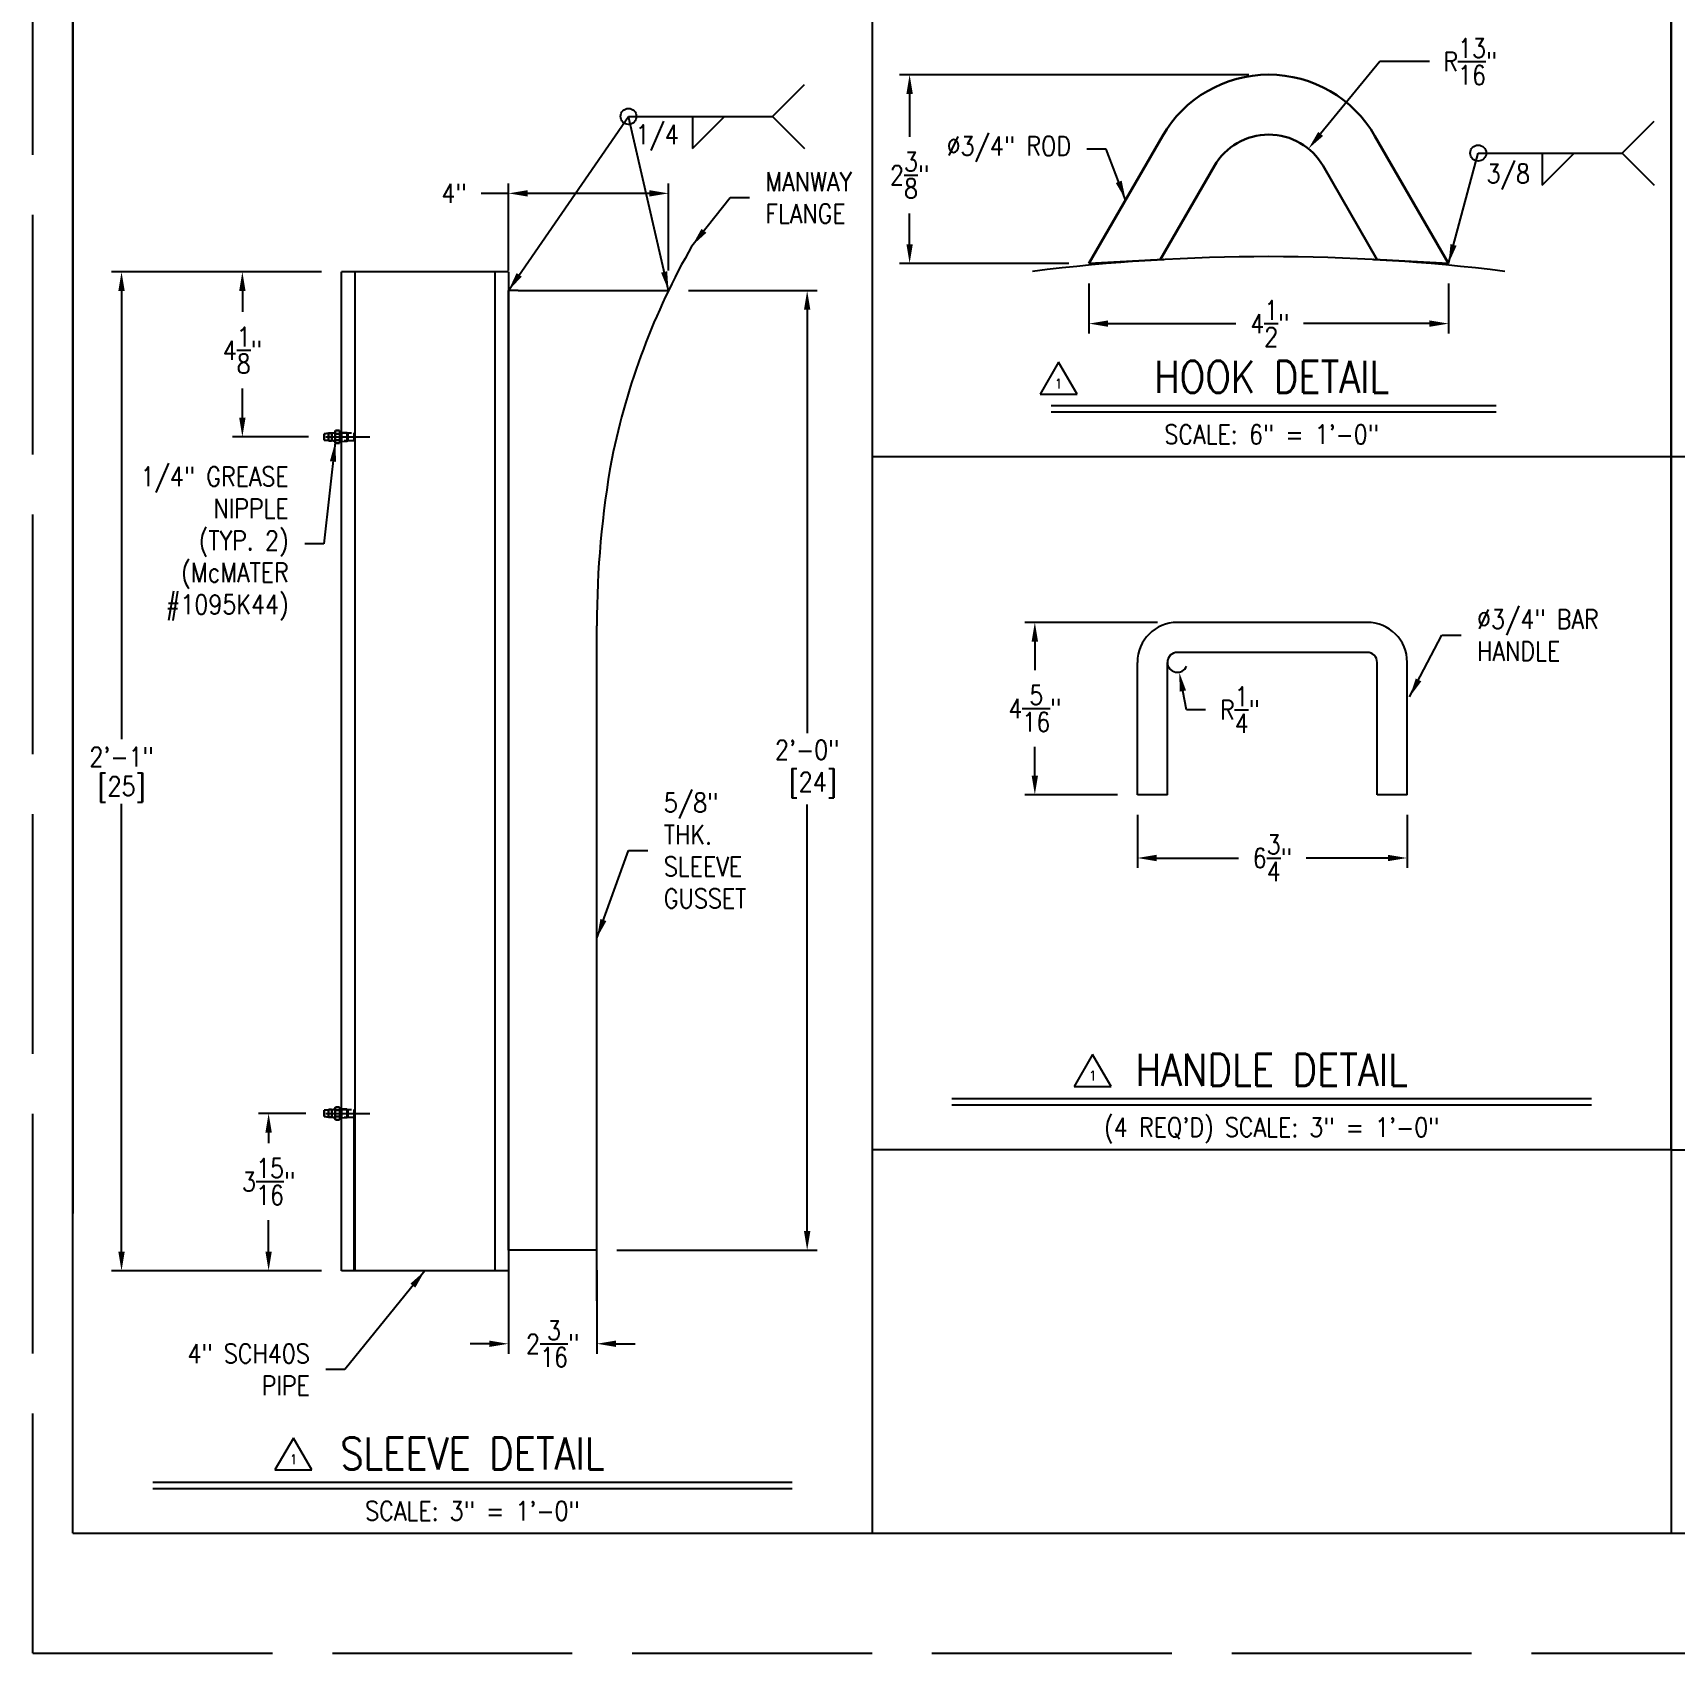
# Model space of a CAD drawing. Extents: x -189 to 279, y 9 to 246.
# Drawn here: x -9 to 114.2, y 9 to 130.7 of the extents above; entities that cross this region are included whole.
import ezdxf
from ezdxf.enums import TextEntityAlignment as Align

# ---------------------------------------------------------------- set-up
doc = ezdxf.new("R2010")
doc.units = 0
doc.header["$LTSCALE"] = 3
doc.header["$MEASUREMENT"] = 0
doc.header["$PDMODE"] = 33
doc.header["$PDSIZE"] = -0.5
for name, pattern in [('AM_ISO02W050', [7.5, 6, -1.5]), ('CENTER', [2, 1.25, -0.25, 0.25, -0.25]), ('HIDDEN', [0.375, 0.25, -0.125])]:
    doc.linetypes.add(name, pattern=pattern)
doc.layers.get('0').update_dxf_attribs({"linetype": 'CONTINUOUS'})
doc.layers.get('Defpoints').update_dxf_attribs({"linetype": 'CONTINUOUS'})
for name, color, linetype, lineweight in [('AM_0', 7, 'CONTINUOUS', 30), ('AM_3', 6, 'HIDDEN', 25), ('AM_7', 142, 'CENTER', 25)]:
    doc.layers.add(name, color=color, linetype=linetype, lineweight=lineweight)
for name, color, linetype in [('COVER', 3, 'CONTINUOUS'), ('DIM', 1, 'CONTINUOUS'), ('EXTERNALS', 3, 'CONTINUOUS'), ('HANDLE', 2, 'CONTINUOUS'), ('PIVOT', 30, 'CONTINUOUS'), ('TEXT', 4, 'CONTINUOUS')]:
    doc.layers.add(name, color=color, linetype=linetype)
doc.styles.add('ROMANS', font='ROMANS.shx', dxfattribs={"width": 0.85, "height": 1.44})
doc.styles.get("Standard").update_dxf_attribs({"font": 'sanss___.ttf'})
doc.dimstyles.get("Standard").update_dxf_attribs({"dimtxt": 0.18, "dimasz": 0.18, "dimexe": 0.18, "dimexo": 0.0625, "dimgap": 0.09, "dimtad": 0, "dimtih": 1, "dimtoh": 1, "dimdec": 4, "dimzin": 0, "dimdsep": 46, "dimtxsty": 'Standard', "dimcen": 0.09, "dimadec": 0, "dimazin": 0, "dimtfac": 1, "dimtdec": 4, "dimtofl": 0, "dimtmove": 0, "dimatfit": 3, "dimfxl": 1, "dimtolj": 1, "dimtzin": 0, "dimarcsym": 0})

# ---------------------------------------------------------------- blocks, each defined once
blk = doc.blocks.new('*D37')
at = {"layer": 'Defpoints', "color": 0, "transparency": 16777216}
for p in [(73.92, 73.45), (94.17, 73.45), (73.92, 68.7)]:
    blk.add_point(p, dxfattribs=at)
at = {"layer": 'DIM', "color": 0, "lineweight": -2, "transparency": 16777216}
for p, q in [((73.92, 71.95), (73.92, 67.95)), ((94.17, 71.95), (94.17, 67.95)), ((75.36, 68.7), (81.51, 68.7)), ((92.73, 68.7), (86.59, 68.7))]:
    blk.add_line(p, q, dxfattribs=at)
at = {"layer": 'DIM', "color": 0, "transparency": 16777216}
for points in [[(75.36, 68.94), (75.36, 68.46), (73.92, 68.7)], [(92.73, 68.94), (92.73, 68.46), (94.17, 68.7)]]:
    blk.add_solid(points, dxfattribs=at)
at = {"layer": 'DIM', "color": 0, "transparency": 16777216, "insert": (84.05, 68.7), "char_height": 1.44, "attachment_point": 5, "style": 'ROMANS'}
blk.add_mtext('\\A1;6{\\H1x;\\S3/4;}"', dxfattribs=at)
blk = doc.blocks.new('*D38')
at = {"layer": 'Defpoints', "color": 0, "transparency": 16777216}
for p in [(76.92, 86.39), (66.22, 73.45), (73.92, 73.45)]:
    blk.add_point(p, dxfattribs=at)
at = {"layer": 'DIM', "color": 0, "lineweight": -2, "transparency": 16777216}
for p, q in [((75.42, 86.39), (65.47, 86.39)), ((66.22, 84.95), (66.22, 82.8)), ((66.22, 74.89), (66.22, 77.04)), ((72.42, 73.45), (65.47, 73.45))]:
    blk.add_line(p, q, dxfattribs=at)
at = {"layer": 'DIM', "color": 0, "transparency": 16777216}
for points in [[(65.98, 84.95), (66.46, 84.95), (66.22, 86.39)], [(65.98, 74.89), (66.46, 74.89), (66.22, 73.45)]]:
    blk.add_solid(points, dxfattribs=at)
at = {"layer": 'DIM', "color": 0, "transparency": 16777216, "insert": (66.22, 79.92), "char_height": 1.44, "attachment_point": 5, "style": 'ROMANS'}
blk.add_mtext('\\A1;4{\\H1x;\\S5/16;}"', dxfattribs=at)
blk = doc.blocks.new('*D79')
at = {"layer": 'Defpoints', "color": 0, "transparency": 16777216}
for p in [(76.92, 83.39), (77.06, 82.65)]:
    blk.add_point(p, dxfattribs=at)
at = {"layer": 'DIM', "color": 0, "lineweight": -2, "transparency": 16777216}
for p, q in [((77.6, 79.82), (77.33, 81.24)), ((79.04, 79.82), (77.6, 79.82))]:
    blk.add_line(p, q, dxfattribs=at)
blk.add_arc((76.92, 83.39), 0.75, 180, 338.1211, dxfattribs=at)
at = {"layer": 'DIM', "color": 0, "transparency": 16777216}
blk.add_solid([(77.57, 81.28), (77.1, 81.19), (77.06, 82.65)], dxfattribs=at)
at = {"layer": 'DIM', "color": 0, "transparency": 16777216, "insert": (81.61, 79.82), "char_height": 1.44, "attachment_point": 5, "style": 'ROMANS'}
blk.add_mtext('\\A1;R{\\H1x;\\S1/4;}"', dxfattribs=at)
blk = doc.blocks.new('*D89')
at = {"layer": 'Defpoints', "color": 0, "transparency": 16777216}
for p in [(86.76, 121.95), (83.78, 118.3)]:
    blk.add_point(p, dxfattribs=at)
at = {"layer": 'DIM', "color": 0, "lineweight": -2, "transparency": 16777216}
for p, q in [((92.12, 128.49), (87.67, 123.06)), ((95.86, 128.49), (92.12, 128.49))]:
    blk.add_line(p, q, dxfattribs=at)
at = {"layer": 'DIM', "color": 0, "transparency": 16777216}
blk.add_solid([(87.49, 123.21), (87.86, 122.91), (86.76, 121.95)], dxfattribs=at)
at = {"layer": 'DIM', "color": 0, "transparency": 16777216, "insert": (98.9, 128.49), "char_height": 1.44, "attachment_point": 5, "style": 'ROMANS'}
blk.add_mtext('\\A1;R{\\H1x;\\S13/16;}"', dxfattribs=at)
blk = doc.blocks.new('*D90')
at = {"layer": 'Defpoints', "color": 0, "transparency": 16777216}
for p in [(83.78, 127.51), (56.82, 113.34), (70.28, 113.34)]:
    blk.add_point(p, dxfattribs=at)
at = {"layer": 'DIM', "color": 0, "lineweight": -2, "transparency": 16777216}
for p, q in [((82.28, 127.51), (56.07, 127.51)), ((56.82, 126.07), (56.82, 122.85)), ((56.82, 114.78), (56.82, 117.09)), ((68.78, 113.34), (56.07, 113.34))]:
    blk.add_line(p, q, dxfattribs=at)
at = {"layer": 'DIM', "color": 0, "transparency": 16777216}
for points in [[(56.58, 126.07), (57.06, 126.07), (56.82, 127.51)], [(56.58, 114.78), (57.06, 114.78), (56.82, 113.34)]]:
    blk.add_solid(points, dxfattribs=at)
at = {"layer": 'DIM', "color": 0, "transparency": 16777216, "insert": (56.82, 119.97), "char_height": 1.44, "attachment_point": 5, "style": 'ROMANS'}
blk.add_mtext('\\A1;2{\\H1x;\\S3/8;}"', dxfattribs=at)
blk = doc.blocks.new('*D91')
at = {"layer": 'Defpoints', "color": 0, "transparency": 16777216}
for p in [(70.28, 113.34), (97.28, 113.34), (97.28, 108.82)]:
    blk.add_point(p, dxfattribs=at)
at = {"layer": 'DIM', "color": 0, "lineweight": -2, "transparency": 16777216}
for p, q in [((70.28, 111.84), (70.28, 108.07)), ((97.28, 111.84), (97.28, 108.07)), ((71.72, 108.82), (81.32, 108.82)), ((95.84, 108.82), (86.4, 108.82))]:
    blk.add_line(p, q, dxfattribs=at)
at = {"layer": 'DIM', "color": 0, "transparency": 16777216}
for points in [[(71.72, 109.06), (71.72, 108.58), (70.28, 108.82)], [(95.84, 109.06), (95.84, 108.58), (97.28, 108.82)]]:
    blk.add_solid(points, dxfattribs=at)
at = {"layer": 'DIM', "color": 0, "transparency": 16777216, "insert": (83.86, 108.82), "char_height": 1.44, "attachment_point": 5, "style": 'ROMANS'}
blk.add_mtext('\\A1;4{\\H1x;\\S1/2;}"', dxfattribs=at)
blk = doc.blocks.new('*D93')
at = {"layer": 'Defpoints', "color": 0, "transparency": 16777216}
for p in [(26.7, 39.25), (33.34, 39.25), (33.34, 32.23)]:
    blk.add_point(p, dxfattribs=at)
at = {"layer": 'DIM', "color": 0, "lineweight": -2, "transparency": 16777216}
for p, q in [((26.7, 37.75), (26.7, 31.48)), ((33.34, 37.75), (33.34, 31.48)), ((25.26, 32.23), (23.82, 32.23)), ((34.78, 32.23), (36.22, 32.23))]:
    blk.add_line(p, q, dxfattribs=at)
at = {"layer": 'DIM', "color": 0, "transparency": 16777216}
for points in [[(25.26, 32.47), (25.26, 31.99), (26.7, 32.23)], [(34.78, 32.47), (34.78, 31.99), (33.34, 32.23)]]:
    blk.add_solid(points, dxfattribs=at)
at = {"layer": 'DIM', "color": 0, "transparency": 16777216, "insert": (30.02, 32.23), "char_height": 1.44, "attachment_point": 5, "style": 'ROMANS'}
blk.add_mtext('\\A1;2{\\H1x;\\S3/16;}"', dxfattribs=at)
blk = doc.blocks.new('*D94')
at = {"layer": 'Defpoints', "color": 0, "transparency": 16777216}
for p in [(38.72, 111.3), (33.34, 39.25), (49.13, 39.25)]:
    blk.add_point(p, dxfattribs=at)
at = {"layer": 'DIM', "color": 0, "lineweight": -2, "transparency": 16777216}
for p, q in [((40.22, 111.3), (49.88, 111.3)), ((49.13, 109.86), (49.13, 78.06)), ((49.13, 40.69), (49.13, 72.71)), ((34.84, 39.25), (49.88, 39.25))]:
    blk.add_line(p, q, dxfattribs=at)
at = {"layer": 'DIM', "color": 0, "transparency": 16777216}
for points in [[(48.89, 109.86), (49.37, 109.86), (49.13, 111.3)], [(48.89, 40.69), (49.37, 40.69), (49.13, 39.25)]]:
    blk.add_solid(points, dxfattribs=at)
at = {"layer": 'DIM', "color": 0, "transparency": 16777216, "insert": (49.13, 75.38), "char_height": 1.44, "attachment_point": 5, "style": 'ROMANS'}
blk.add_mtext('\\A1;2\'-0"\\P [24]', dxfattribs=at)
blk = doc.blocks.new('*D96')
at = {"layer": 'Defpoints', "color": 0, "transparency": 16777216}
for p in [(8.7, 49.52), (13, 49.52), (14.18, 37.71)]:
    blk.add_point(p, dxfattribs=at)
at = {"layer": 'DIM', "color": 0, "lineweight": -2, "transparency": 16777216}
for p, q in [((11.5, 49.52), (7.95, 49.52)), ((8.7, 48.08), (8.7, 47.28)), ((8.7, 39.15), (8.7, 41.52)), ((12.68, 37.71), (7.95, 37.71))]:
    blk.add_line(p, q, dxfattribs=at)
at = {"layer": 'DIM', "color": 0, "transparency": 16777216}
for points in [[(8.46, 48.08), (8.94, 48.08), (8.7, 49.52)], [(8.46, 39.15), (8.94, 39.15), (8.7, 37.71)]]:
    blk.add_solid(points, dxfattribs=at)
at = {"layer": 'DIM', "color": 0, "transparency": 16777216, "insert": (8.7, 44.4), "char_height": 1.44, "attachment_point": 5, "style": 'ROMANS'}
blk.add_mtext('\\A1;3{\\H1x;\\S15/16;}"', dxfattribs=at)
blk = doc.blocks.new('*D97')
at = {"layer": 'Defpoints', "color": 0, "transparency": 16777216}
for p in [(14.18, 112.71), (6.73, 100.31), (13.2, 100.31)]:
    blk.add_point(p, dxfattribs=at)
at = {"layer": 'DIM', "color": 0, "lineweight": -2, "transparency": 16777216}
for p, q in [((12.68, 112.71), (5.98, 112.71)), ((6.73, 111.27), (6.73, 109.7)), ((6.73, 101.75), (6.73, 103.94)), ((11.7, 100.31), (5.98, 100.31))]:
    blk.add_line(p, q, dxfattribs=at)
at = {"layer": 'DIM', "color": 0, "transparency": 16777216}
for points in [[(6.49, 111.27), (6.97, 111.27), (6.73, 112.71)], [(6.49, 101.75), (6.97, 101.75), (6.73, 100.31)]]:
    blk.add_solid(points, dxfattribs=at)
at = {"layer": 'DIM', "color": 0, "transparency": 16777216, "insert": (6.73, 106.82), "char_height": 1.44, "attachment_point": 5, "style": 'ROMANS'}
blk.add_mtext('\\A1;4{\\H1x;\\S1/8;}"', dxfattribs=at)
blk = doc.blocks.new('*D98')
at = {"layer": 'Defpoints', "color": 0, "transparency": 16777216}
for p in [(38.72, 118.6), (26.7, 111.3), (38.72, 111.3)]:
    blk.add_point(p, dxfattribs=at)
at = {"layer": 'DIM', "color": 0, "lineweight": -2, "transparency": 16777216}
for p, q in [((26.7, 118.6), (24.65, 118.6)), ((26.7, 112.8), (26.7, 119.35)), ((37.28, 118.6), (28.14, 118.6)), ((38.72, 112.8), (38.72, 119.35))]:
    blk.add_line(p, q, dxfattribs=at)
at = {"layer": 'DIM', "color": 0, "transparency": 16777216}
for points in [[(28.14, 118.84), (28.14, 118.36), (26.7, 118.6)], [(37.28, 118.84), (37.28, 118.36), (38.72, 118.6)]]:
    blk.add_solid(points, dxfattribs=at)
at = {"layer": 'DIM', "color": 0, "transparency": 16777216, "insert": (22.61, 118.6), "char_height": 1.44, "attachment_point": 5, "style": 'ROMANS'}
blk.add_mtext('\\A1;4"', dxfattribs=at)
blk = doc.blocks.new('*D99')
at = {"layer": 'Defpoints', "color": 0, "transparency": 16777216}
for p in [(14.18, 112.71), (-2.34, 37.71), (14.18, 37.71)]:
    blk.add_point(p, dxfattribs=at)
at = {"layer": 'DIM', "color": 0, "lineweight": -2, "transparency": 16777216}
for p, q in [((12.68, 112.71), (-3.09, 112.71)), ((-2.34, 111.27), (-2.34, 77.62)), ((-2.34, 39.15), (-2.34, 72.76)), ((12.68, 37.71), (-3.09, 37.71))]:
    blk.add_line(p, q, dxfattribs=at)
at = {"layer": 'DIM', "color": 0, "transparency": 16777216}
for points in [[(-2.58, 111.27), (-2.1, 111.27), (-2.34, 112.71)], [(-2.58, 39.15), (-2.1, 39.15), (-2.34, 37.71)]]:
    blk.add_solid(points, dxfattribs=at)
at = {"layer": 'DIM', "color": 0, "transparency": 16777216, "char_height": 1.44, "attachment_point": 5, "style": 'ROMANS'}
for s, insert in [('\\A1;2\'-1"', (-2.34, 76.29)), ('\\A1;[25]', (-2.34, 73.85))]:
    blk.add_mtext(s, dxfattribs=dict(at, insert=insert))

msp = doc.modelspace()

# ---------------------------------------------------------------- linework, layer by layer
for p, q in [((-6, 18), (-6, 222)), ((-6, 222), (-6, 42)), ((114, 46.8), (114, 222)), ((54, 134.88749), (54, 18)), ((114, 132), (114, 18)), ((114, 98.8269), (54, 98.8269)), ((205.57776, 98.8269), (114, 98.8269)), ((114, 46.8), (54, 46.8)), ((114, 46.8), (270, 46.8)), ((-6, 18), (270, 18))]:
    msp.add_line(p, q)
at = {"layer": 'AM_0'}
for p, q in [((70.27599, 113.3379), (75.79946, 122.90483)), ((91.75615, 122.90483), (97.27961, 113.3379)), ((75.63315, 113.61679), (79.69657, 120.65483)), ((87.85903, 120.65483), (91.92245, 113.61679)), ((75.88738, 113.63198), (70.29009, 113.33864)), ((75.88738, 113.63198), (75.90148, 113.63272)), ((91.66822, 113.63198), (91.65412, 113.63272)), ((91.66822, 113.63198), (97.26552, 113.33864)), ((70.27599, 113.3379), (70.29009, 113.33864)), ((97.27961, 113.3379), (97.26552, 113.33864)), ((12.86899, 100.54723), (13.1997, 100.58385)), ((12.86899, 100.54723), (12.86899, 100.07479)), ((13.1997, 100.03818), (12.86899, 100.07479)), ((13.1997, 100.58385), (13.1997, 100.03818)), ((13.44773, 100.58385), (13.69576, 100.63286)), ((13.44773, 100.58385), (13.44773, 100.03818)), ((13.69576, 99.98916), (13.44773, 100.03818)), ((13.69576, 100.7244), (13.73268, 100.78835)), ((13.69576, 100.7244), (13.69576, 100.66901)), ((13.69576, 100.66901), (13.69576, 100.31101)), ((13.69576, 100.31101), (13.69576, 99.95301)), ((13.69576, 99.95301), (13.69576, 99.89762)), ((13.73268, 99.83367), (13.69576, 99.89762)), ((14.01317, 100.78835), (13.73268, 100.78835)), ((14.01317, 100.54968), (13.73268, 100.54968)), ((14.01317, 100.07234), (13.73268, 100.07234)), ((14.01317, 99.83367), (13.73268, 99.83367)), ((14.01317, 100.78835), (14.05009, 100.7244)), ((14.05009, 99.89762), (14.01317, 99.83367)), ((14.05009, 100.7244), (14.05009, 100.66901)), ((14.05009, 100.68306), (14.1682, 100.68306)), ((14.05009, 100.66901), (14.05009, 100.31101)), ((14.05009, 100.31101), (14.05009, 99.95301)), ((14.05009, 99.95301), (14.05009, 99.89762)), ((14.1682, 99.93896), (14.05009, 99.93896)), ((14.1682, 100.68306), (14.1682, 99.93896)), ((14.1682, 100.66534), (14.17648, 100.66508)), ((14.17648, 99.95694), (14.1682, 99.95668)), ((12.86899, 49.75983), (13.1997, 49.79644)), ((12.86899, 49.75983), (12.86899, 49.28739)), ((13.1997, 49.25077), (12.86899, 49.28739)), ((13.1997, 49.79644), (13.1997, 49.25077)), ((13.44773, 49.79644), (13.69576, 49.84546)), ((13.44773, 49.79644), (13.44773, 49.25077)), ((13.69576, 49.93699), (13.73268, 50.00095)), ((13.69576, 49.93699), (13.69576, 49.88161)), ((13.69576, 49.88161), (13.69576, 49.52361)), ((13.69576, 49.52361), (13.69576, 49.16561)), ((14.01317, 50.00095), (13.73268, 50.00095)), ((14.01317, 49.76228), (13.73268, 49.76228)), ((14.01317, 50.00095), (14.05009, 49.93699)), ((14.05009, 49.93699), (14.05009, 49.88161)), ((14.05009, 49.89566), (14.1682, 49.89566)), ((14.05009, 49.88161), (14.05009, 49.52361)), ((14.05009, 49.52361), (14.05009, 49.16561)), ((14.1682, 49.89566), (14.1682, 49.15156)), ((14.1682, 49.87794), (14.17648, 49.87768)), ((13.69576, 49.20176), (13.44773, 49.25077)), ((13.69576, 49.16561), (13.69576, 49.11022)), ((13.73268, 49.04627), (13.69576, 49.11022)), ((14.01317, 49.28494), (13.73268, 49.28494)), ((14.01317, 49.04627), (13.73268, 49.04627)), ((14.05009, 49.11022), (14.01317, 49.04627)), ((14.05009, 49.16561), (14.05009, 49.11022)), ((14.1682, 49.15156), (14.05009, 49.15156)), ((14.17648, 49.16954), (14.1682, 49.16928))]:
    msp.add_line(p, q, dxfattribs=at)
at = {"layer": 'AM_0', "flags": 128}
for points in [[(13.73268, 100.78835), (13.70282, 100.71964), (13.69576, 100.66901)], [(13.69576, 100.66901), (13.70718, 100.60432), (13.73268, 100.54968)], [(13.73268, 100.54968), (13.70282, 100.41227), (13.69576, 100.31101)], [(13.69576, 100.31101), (13.70718, 100.18163), (13.73268, 100.07234)], [(13.73268, 100.07234), (13.70282, 100.00364), (13.69576, 99.95301)], [(13.69576, 99.95301), (13.70718, 99.88832), (13.73268, 99.83367)], [(14.05009, 100.66901), (14.03868, 100.7337), (14.01317, 100.78835)], [(14.01317, 100.54968), (14.04304, 100.61838), (14.05009, 100.66901)], [(14.05009, 100.31101), (14.03868, 100.44039), (14.01317, 100.54968)], [(14.01317, 100.07234), (14.04304, 100.20975), (14.05009, 100.31101)], [(14.05009, 99.95301), (14.03868, 100.0177), (14.01317, 100.07234)], [(14.01317, 99.83367), (14.04304, 99.90238), (14.05009, 99.95301)], [(13.73268, 50.00095), (13.70282, 49.93224), (13.69576, 49.88161)], [(13.69576, 49.88161), (13.70718, 49.81692), (13.73268, 49.76228)], [(13.73268, 49.76228), (13.70282, 49.62487), (13.69576, 49.52361)], [(13.69576, 49.52361), (13.70718, 49.39423), (13.73268, 49.28494)], [(14.05009, 49.88161), (14.03868, 49.9463), (14.01317, 50.00095)], [(14.01317, 49.76228), (14.04304, 49.83098), (14.05009, 49.88161)], [(14.05009, 49.52361), (14.03868, 49.65299), (14.01317, 49.76228)], [(14.01317, 49.28494), (14.04304, 49.42235), (14.05009, 49.52361)], [(13.73268, 49.28494), (13.70282, 49.21624), (13.69576, 49.16561)], [(13.69576, 49.16561), (13.70718, 49.10092), (13.73268, 49.04627)], [(14.05009, 49.16561), (14.03868, 49.2303), (14.01317, 49.28494)], [(14.01317, 49.04627), (14.04304, 49.11498), (14.05009, 49.16561)]]:
    msp.add_lwpolyline(points, dxfattribs=at)
at = {"layer": 'AM_0'}
for centre, radius, start, end in [((83.7778, 118.29853), 9.2126, 30, 150), ((83.7778, 118.29853), 4.7126, 30, 150), ((13.32372, 100.17714), 0.4252, 73.0422367, 106.9577633), ((13.32372, 100.44489), 0.4252, 253.0422367, 286.9577633), ((13.32372, 49.38973), 0.4252, 73.0422367, 106.9577633), ((13.32372, 49.65748), 0.4252, 253.0422367, 286.9577633)]:
    msp.add_arc(centre, radius, start, end, dxfattribs=at)
at = {"layer": 'AM_3'}
for p, q in [((14.17648, 100.66508), (14.58162, 100.65242)), ((14.17648, 100.60865), (14.17648, 100.66462)), ((14.17648, 100.61251), (15.12158, 100.61251)), ((14.17648, 99.9574), (14.17648, 100.00996)), ((15.12138, 100.00951), (14.17648, 100.00951)), ((14.58162, 99.9696), (14.17648, 99.95694)), ((14.58162, 100.65242), (14.58162, 99.9696)), ((14.58162, 100.65242), (14.64064, 100.59152)), ((14.64064, 100.0305), (14.58162, 99.9696)), ((14.64064, 100.59152), (14.64064, 100.0305)), ((14.17648, 49.87768), (14.58162, 49.86502)), ((14.17648, 49.82125), (14.17648, 49.87722)), ((14.17648, 49.82511), (15.12158, 49.82511)), ((14.58162, 49.86502), (14.58162, 49.1822)), ((14.58162, 49.86502), (14.64064, 49.80412)), ((14.64064, 49.80412), (14.64064, 49.2431)), ((14.17648, 49.17), (14.17648, 49.22256)), ((15.12138, 49.22211), (14.17648, 49.22211)), ((14.58162, 49.1822), (14.17648, 49.16954)), ((14.64064, 49.2431), (14.58162, 49.1822))]:
    msp.add_line(p, q, dxfattribs=at)
at = {"layer": 'AM_3', "flags": 128}
for points in [[(14.1765, 100.00996), (14.17648, 100.00952), (14.17731, 100.02738), (14.17937, 100.07714), (14.18176, 100.15329), (14.18342, 100.24727), (14.18374, 100.31101)], [(14.18374, 100.31101), (14.18295, 100.41074), (14.18091, 100.49923), (14.17852, 100.56657), (14.17683, 100.60513), (14.17658, 100.6105), (14.17787, 100.58217), (14.18014, 100.52332), (14.1824, 100.44049), (14.18366, 100.34303), (14.18337, 100.24456)], [(15.12138, 100.00992), (15.12136, 100.00952), (15.12234, 100.02729), (15.12476, 100.07695), (15.12757, 100.15303), (15.12953, 100.24699), (15.12992, 100.31101)], [(15.12992, 100.31101), (15.12898, 100.41072), (15.12658, 100.49918), (15.12377, 100.56653), (15.12178, 100.60511), (15.12147, 100.61051), (15.12299, 100.58222), (15.12567, 100.52343), (15.12834, 100.44062), (15.12982, 100.34316), (15.12948, 100.24451)], [(14.1765, 49.22256), (14.17648, 49.22212), (14.17731, 49.23998), (14.17937, 49.28973), (14.18176, 49.36588), (14.18342, 49.45987), (14.18374, 49.52361)], [(14.18374, 49.52361), (14.18295, 49.62334), (14.18091, 49.71183), (14.17852, 49.77917), (14.17683, 49.81772), (14.17658, 49.8231), (14.17787, 49.79477), (14.18014, 49.73592), (14.1824, 49.65309), (14.18366, 49.55563), (14.18337, 49.45716)], [(15.12138, 49.22252), (15.12136, 49.22212), (15.12234, 49.23989), (15.12476, 49.28955), (15.12757, 49.36562), (15.12953, 49.45958), (15.12992, 49.52361)], [(15.12992, 49.52361), (15.12898, 49.62332), (15.12658, 49.71178), (15.12377, 49.77913), (15.12178, 49.81771), (15.12147, 49.82311), (15.12299, 49.79482), (15.12567, 49.73603), (15.12834, 49.65321), (15.12982, 49.55576), (15.12948, 49.4571)]]:
    msp.add_lwpolyline(points, dxfattribs=at)
at = {"layer": 'AM_7'}
for p, q in [((13.00264, 100.31101), (16.31102, 100.31101)), ((13.00264, 49.52361), (16.31102, 49.52361))]:
    msp.add_line(p, q, dxfattribs=at)
at = {"layer": 'COVER'}
msp.add_line((33.34202, 35.44874), (33.34202, 86.13778), dxfattribs=at)
for centre, radius, start, end in [((83.7778, -27.88129), 141.73228, 82.8166688, 97.1833312), ((104.20817, 86.13778), 70.86614, 169.8106557, 180)]:
    msp.add_arc(centre, radius, start, end, dxfattribs=at)
at = {"layer": 'Defpoints', "linetype": 'AM_ISO02W050'}
for q in [(-9, 225), (279, 9)]:
    msp.add_line((-9, 9), q, dxfattribs=at)
at = {"layer": 'DIM'}
for p, q in [((46.51818, 124.37875), (48.91818, 126.77875)), ((35.71692, 124.37875), (46.51818, 124.37875)), ((40.51692, 124.37875), (40.51692, 121.97875)), ((40.51692, 121.97875), (42.91692, 124.37875)), ((46.51818, 124.37875), (48.91818, 121.97875)), ((110.30624, 121.62424), (112.70624, 124.02424)), ((99.50498, 121.62424), (110.30624, 121.62424)), ((104.30498, 121.62424), (104.30498, 119.22424)), ((104.30498, 119.22424), (106.70498, 121.62424)), ((110.30624, 121.62424), (112.70624, 119.22424)), ((67.45431, 102.6669), (100.85629, 102.6669)), ((67.45431, 102.1869), (100.85629, 102.1869)), ((60, 50.64), (108, 50.64)), ((60, 50.16), (108, 50.16)), ((0, 21.84), (48, 21.84)), ((0, 21.36), (48, 21.36))]:
    msp.add_line(p, q, dxfattribs=at)
for centre in [(35.71692, 124.37875), (99.50498, 121.62424)]:
    msp.add_circle(centre, 0.6, dxfattribs=at)
at = {"layer": 'EXTERNALS'}
for p, q in [((27.43086, 111.29526), (26.69616, 111.29526)), ((26.69616, 39.24802), (26.69616, 111.29526)), ((27.43086, 111.29526), (27.63542, 111.29526)), ((27.63542, 111.29526), (38.71581, 111.29526)), ((27.43086, 39.24802), (26.69616, 39.24802)), ((27.63542, 39.24802), (27.43086, 39.24802)), ((33.34202, 39.24802), (27.63542, 39.24802))]:
    msp.add_line(p, q, dxfattribs=at)
msp.add_arc((87.43444, 87.83808), 54.07166, 150.2633429, 168.4395594, dxfattribs=at)
at = {"layer": 'HANDLE'}
for p, q in [((91.17143, 86.38839), (76.92143, 86.38839)), ((91.17143, 84.13839), (76.92143, 84.13839)), ((73.92143, 73.45089), (73.92143, 83.38839)), ((76.17143, 73.45089), (76.17143, 83.38839)), ((91.92143, 73.45089), (91.92143, 83.38839)), ((94.17143, 73.45089), (94.17143, 83.38839)), ((76.17143, 73.45089), (73.92143, 73.45089)), ((94.17143, 73.45089), (91.92143, 73.45089))]:
    msp.add_line(p, q, dxfattribs=at)
for centre, radius, start, end in [((76.92143, 83.38839), 3, 90, 180), ((91.17143, 83.38839), 3, 0, 90), ((76.92143, 83.38839), 0.75, 90, 180), ((91.17143, 83.38839), 0.75, 0, 90)]:
    msp.add_arc(centre, radius, start, end, dxfattribs=at)
at = {"layer": 'PIVOT'}
for p, q in [((14.17648, 100.66462), (14.17648, 112.71259)), ((26.69616, 112.71259), (14.17648, 112.71259)), ((15.18632, 37.71259), (15.18632, 112.71259)), ((25.68632, 112.71259), (25.68632, 37.71259)), ((26.69616, 112.71259), (26.69616, 37.71259)), ((14.17648, 49.87722), (14.17648, 99.9574)), ((14.17648, 37.71259), (14.17648, 49.17)), ((15.12136, 37.71259), (15.12136, 49.22252)), ((26.69616, 37.71259), (14.17648, 37.71259))]:
    msp.add_line(p, q, dxfattribs=at)
at = {"layer": 'TEXT'}
for p, q in [((68.0041, 105.91563), (66.61846, 103.51563)), ((69.38974, 103.51563), (68.0041, 105.91563)), ((66.61846, 103.51563), (69.38974, 103.51563)), ((70.56142, 53.95357), (69.17578, 51.55357)), ((71.94706, 51.55357), (70.56142, 53.95357)), ((69.17578, 51.55357), (71.94706, 51.55357)), ((10.56142, 25.15357), (9.17578, 22.75357)), ((11.94706, 22.75357), (10.56142, 25.15357)), ((9.17578, 22.75357), (11.94706, 22.75357))]:
    msp.add_line(p, q, dxfattribs=at)

# ---------------------------------------------------------------- texts
at = {"layer": 'DIM', "style": 'ROMANS', "width": 0.85}
for s, p in [('1/4', (36.24061, 122.30069)), ('3/8', (100.13131, 119.36204))]:
    msp.add_text(s, height=1.44, dxfattribs=at).set_placement(p)
for s, height, p in [('HOOK DETAIL', 2.4, (84, 103.6269)), ('SCALE: 6" = 1\'-0"', 1.44, (84, 99.7869)), ('HANDLE DETAIL', 2.4, (84, 51.6)), ('(4 REQ\'D) SCALE: 3" = 1\'-0"', 1.44, (84, 47.76)), ('SLEEVE DETAIL', 2.4, (24, 22.8)), ('SCALE: 3" = 1\'-0"', 1.44, (24, 18.96))]:
    msp.add_text(s, height=height, dxfattribs=at).set_placement(p, align=Align.CENTER)
at = {"layer": 'DIM', "char_height": 1.44, "style": 'ROMANS'}
for s, insert, attachment_point in [('%%C3/4" ROD', (68.93204, 121.91604), 6), ('MANWAY\\PFLANGE', (45.98798, 118.27956), 4), ('1/4" GREASE\\PNIPPLE\\P(TYP. 2)\\P(McMATER\\P#1095K44)', (10.20758, 92.29872), 6), ('%%C3/4" BAR\\PHANDLE', (99.41747, 85.43076), 4), ('5/8"\\PTHK.\\PSLEEVE\\PGUSSET', (38.36943, 69.25618), 4), ('4" SCH40S\\PPIPE', (11.78961, 30.29067), 6)]:
    msp.add_mtext(s, dxfattribs=dict(at, insert=insert, attachment_point=attachment_point))
at = {"layer": 'TEXT', "style": 'ROMANS', "width": 0.85}
for p in [(68.0041, 104.31563), (70.56142, 52.35357), (10.56142, 23.55357)]:
    msp.add_text('1', height=0.72, dxfattribs=at).set_placement(p, align=Align.MIDDLE_CENTER)

# ---------------------------------------------------------------- dimensions: what is measured, and where the dimension line sits
at = {"layer": 'DIM'}
dim = msp.add_radius_dim(center=(83.7778, 118.29853), mpoint=(86.76155, 121.94625), dimstyle='Standard', override={"dimscale": 12, "dimtxt": 1.44, "dimasz": 0.12, "dimexe": 0.0625, "dimexo": 0.125, "dimgap": 0.1, "dimlfac": 0.166667, "dimzin": 3, "dimlunit": 4, "dimpost": '\\X', "dimtxsty": 'ROMANS', "dimcen": 0}, dxfattribs=at)
dim.commit()
dim.dimension.update_dxf_attribs({"geometry": '*D89', "text_midpoint": (98.89646, 128.49488), "dimtype": 164})
for base, p1, p2, override, picture, middle in [((56.8206, 113.3379), (83.7778, 127.51113), (70.27599, 113.3379), {"dimscale": 12, "dimtxt": 1.44, "dimasz": 0.12, "dimexe": 0.0625, "dimexo": 0.125, "dimgap": 0.1, "dimlfac": 0.166667, "dimzin": 3, "dimlunit": 4, "dimpost": '\\X', "dimtxsty": 'ROMANS', "dimcen": 0}, '*D90', (56.8206, 119.96578)), ((-2.34013, 37.71259), (14.17648, 112.71259), (14.17648, 37.71259), {"dimscale": 12, "dimtxt": 1.44, "dimasz": 0.12, "dimexe": 0.0625, "dimexo": 0.125, "dimgap": 0.02, "dimlfac": 0.333333, "dimzin": 3, "dimlunit": 4, "dimpost": '\\X', "dimtxsty": 'ROMANS', "dimcen": 0}, '*D99', (-2.34013, 75.19042)), ((6.72635, 100.31101), (14.17648, 112.71259), (13.1997, 100.31101), {"dimscale": 12, "dimtxt": 1.44, "dimasz": 0.12, "dimexe": 0.0625, "dimexo": 0.125, "dimgap": 0.1, "dimlfac": 0.333333, "dimzin": 3, "dimlunit": 4, "dimpost": '\\X', "dimtxsty": 'ROMANS', "dimcen": 0}, '*D97', (6.72635, 106.82125)), ((49.12753, 39.24802), (38.71581, 111.29526), (33.34202, 39.24802), {"dimscale": 12, "dimtxt": 1.44, "dimasz": 0.12, "dimexe": 0.0625, "dimexo": 0.125, "dimgap": 0.02, "dimlfac": 0.333333, "dimzin": 3, "dimlunit": 4, "dimpost": '\\X', "dimtxsty": 'ROMANS', "dimcen": 0}, '*D94', (49.12753, 75.38107)), ((8.70217, 49.52361), (14.17648, 37.71259), (13.00264, 49.52361), {"dimscale": 12, "dimtxt": 1.44, "dimasz": 0.12, "dimexe": 0.0625, "dimexo": 0.125, "dimgap": 0.1, "dimlfac": 0.333333, "dimzin": 3, "dimlunit": 4, "dimpost": '\\X', "dimtxsty": 'ROMANS', "dimcen": 0}, '*D96', (8.70217, 44.40434))]:
    dim = msp.add_linear_dim(base=base, p1=p1, p2=p2, angle=90, dimstyle='Standard', override=override, dxfattribs=at)
    dim.commit()
    dim.dimension.update_dxf_attribs({"geometry": picture, "text_midpoint": middle, "dimtype": 160})
for base, p1, p2, override, picture, middle in [((38.71581, 118.595361), (26.696165, 111.295263), (38.71581, 111.295263), {"dimscale": 12, "dimtxt": 1.44, "dimasz": 0.12, "dimexe": 0.0625, "dimexo": 0.125, "dimgap": 0.1, "dimlfac": 0.333333, "dimzin": 3, "dimlunit": 4, "dimpost": '\\X', "dimtxsty": 'ROMANS', "dimcen": 0}, '*D98', (22.605208, 118.595361)), ((97.27961, 108.82146), (70.27599, 113.3379), (97.27961, 113.3379), {"dimscale": 12, "dimtxt": 1.44, "dimasz": 0.12, "dimexe": 0.0625, "dimexo": 0.125, "dimgap": 0.1, "dimlfac": 0.166667, "dimzin": 3, "dimlunit": 4, "dimpost": '\\X', "dimtxsty": 'ROMANS', "dimcen": 0}, '*D91', (83.86164, 108.82146))]:
    dim = msp.add_linear_dim(base=base, p1=p1, p2=p2, dimstyle='Standard', override=override, dxfattribs=at)
    dim.commit()
    dim.dimension.update_dxf_attribs({"geometry": picture, "text_midpoint": middle, "dimtype": 160})
dim = msp.add_linear_dim(base=(66.21667, 73.45089), p1=(76.92143, 86.38839), p2=(73.92143, 73.45089), angle=90, dimstyle='Standard', override={"dimscale": 12, "dimtxt": 1.44, "dimasz": 0.12, "dimexe": 0.0625, "dimexo": 0.125, "dimgap": 0.1, "dimlfac": 0.333333, "dimzin": 3, "dimlunit": 4, "dimpost": '\\X', "dimtxsty": 'ROMANS', "dimcen": 0}, dxfattribs=at)
dim.commit()
dim.dimension.update_dxf_attribs({"geometry": '*D38', "text_midpoint": (66.21667, 79.91964)})
dim = msp.add_radius_dim(center=(76.92143, 83.38839), mpoint=(77.06229, 82.65174), dimstyle='Standard', override={"dimscale": 12, "dimtxt": 1.44, "dimasz": 0.12, "dimexe": 0.0625, "dimexo": 0.125, "dimgap": 0.1, "dimlfac": 0.333333, "dimzin": 3, "dimlunit": 4, "dimpost": '\\X', "dimtxsty": 'ROMANS', "dimcen": 0}, dxfattribs=at)
dim.commit()
dim.dimension.update_dxf_attribs({"geometry": '*D79', "text_midpoint": (81.61292, 79.82299)})
for base, p1, p2, picture, middle in [((73.92143, 68.69916), (94.17143, 73.45089), (73.92143, 73.45089), '*D37', (84.04643, 68.69916)), ((33.34202, 32.23491), (26.69616, 39.24802), (33.34202, 39.24802), '*D93', (30.01909, 32.23491))]:
    dim = msp.add_linear_dim(base=base, p1=p1, p2=p2, dimstyle='Standard', override={"dimscale": 12, "dimtxt": 1.44, "dimasz": 0.12, "dimexe": 0.0625, "dimexo": 0.125, "dimgap": 0.1, "dimlfac": 0.333333, "dimzin": 3, "dimlunit": 4, "dimpost": '\\X', "dimtxsty": 'ROMANS', "dimcen": 0}, dxfattribs=at)
    dim.commit()
    dim.dimension.update_dxf_attribs({"geometry": picture, "text_midpoint": middle})

# ---------------------------------------------------------------- leaders
for points in [[(26.69616, 111.29526), (35.71692, 124.37875)], [(38.71581, 111.29526), (35.71692, 124.37875)], [(97.27961, 113.3379), (99.50498, 121.62424)]]:
    msp.add_leader(points, dimstyle='Standard', override={"dimscale": 12, "dimtxt": 1.44, "dimasz": 0.12, "dimexe": 0.0625, "dimexo": 0.125, "dimgap": 0.1, "dimzin": 3, "dimlunit": 4, "dimpost": '\\X', "dimtxsty": 'ROMANS', "dimcen": 0}, dxfattribs=at)
at = {"layer": 'DIM', "annotation_type": 0, "has_hookline": 1}
for points, override, hookline_direction, text_width in [([(73.03772, 118.12137), (71.57204, 121.91604), (70.13204, 121.91604)], {"dimscale": 12, "dimtxt": 1.44, "dimasz": 0.12, "dimexe": 0.0625, "dimexo": 0.125, "dimgap": 0.1, "dimlfac": 0.166667, "dimzin": 3, "dimlunit": 4, "dimpost": '\\X', "dimtxsty": 'ROMANS', "dimcen": 0}, 1, 10.14171), ([(40.48324, 114.6584), (43.34798, 118.27956), (44.78798, 118.27956)], {"dimscale": 12, "dimtxt": 1.44, "dimasz": 0.12, "dimexe": 0.0625, "dimexo": 0.125, "dimgap": 0.1, "dimlfac": 0.166667, "dimzin": 3, "dimlunit": 4, "dimpost": '\\X', "dimtxsty": 'ROMANS', "dimcen": 0}, 0, 6.936), ([(13.69576, 99.89762), (12.84758, 92.29872), (11.40758, 92.29872)], {"dimscale": 12, "dimtxt": 1.44, "dimasz": 0.12, "dimexe": 0.0625, "dimexo": 0.125, "dimgap": 0.1, "dimlfac": 0.166667, "dimzin": 3, "dimlunit": 4, "dimpost": '\\X', "dimtxsty": 'ROMANS', "dimcen": 0}, 1, 12.06514), ([(94.35893, 80.79451), (96.77747, 85.43076), (98.21747, 85.43076)], {"dimscale": 12, "dimtxt": 1.44, "dimasz": 0.12, "dimexe": 0.0625, "dimexo": 0.125, "dimgap": 0.1, "dimlfac": 0.333333, "dimzin": 3, "dimlunit": 4, "dimpost": '\\X', "dimtxsty": 'ROMANS', "dimcen": 0}, 0, 9.90857), ([(33.34202, 62.6929), (35.72943, 69.25618), (37.16943, 69.25618)], {"dimscale": 12, "dimtxt": 1.44, "dimasz": 0.12, "dimexe": 0.0625, "dimexo": 0.125, "dimgap": 0.1, "dimlfac": 0.166667, "dimzin": 3, "dimlunit": 4, "dimpost": '\\X', "dimtxsty": 'ROMANS', "dimcen": 0}, 0, 6.64457), ([(20.43632, 37.71259), (14.42961, 30.29067), (12.98961, 30.29067)], {"dimscale": 12, "dimtxt": 1.44, "dimasz": 0.12, "dimexe": 0.0625, "dimexo": 0.125, "dimgap": 0.1, "dimlfac": 0.166667, "dimzin": 3, "dimlunit": 4, "dimpost": '\\X', "dimtxsty": 'ROMANS', "dimcen": 0}, 1, 10.02514)]:
    msp.add_leader(points, dimstyle='Standard', override=override, dxfattribs=dict(at, hookline_direction=hookline_direction, text_width=text_width))

doc.saveas('drawing.dxf')
